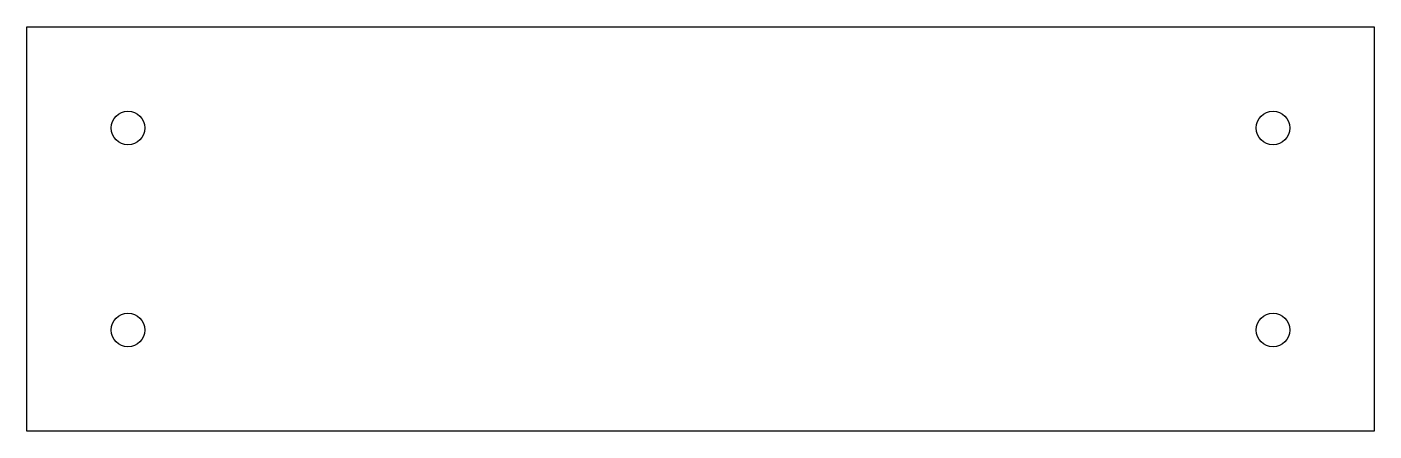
# Model space of a CAD drawing. Header units: millimetres. Extents: x 0 to 200, y -60 to 0.
import ezdxf

# ---------------------------------------------------------------- set-up
doc = ezdxf.new("R2010")
doc.units = ezdxf.units.MM
doc.layers.get('0').update_dxf_attribs({"lineweight": 25, "true_color": 0x000000})

msp = doc.modelspace()

# ---------------------------------------------------------------- linework, layer by layer
for p, q in [((0, 0), (200, 0)), ((0, -60), (0, 0)), ((200, 0), (200, -60)), ((200, -60), (0, -60))]:
    msp.add_line(p, q)
for centre in [(15, -15), (185, -15), (15, -45), (185, -45)]:
    msp.add_circle(centre, 2.5)

doc.saveas('drawing.dxf')
